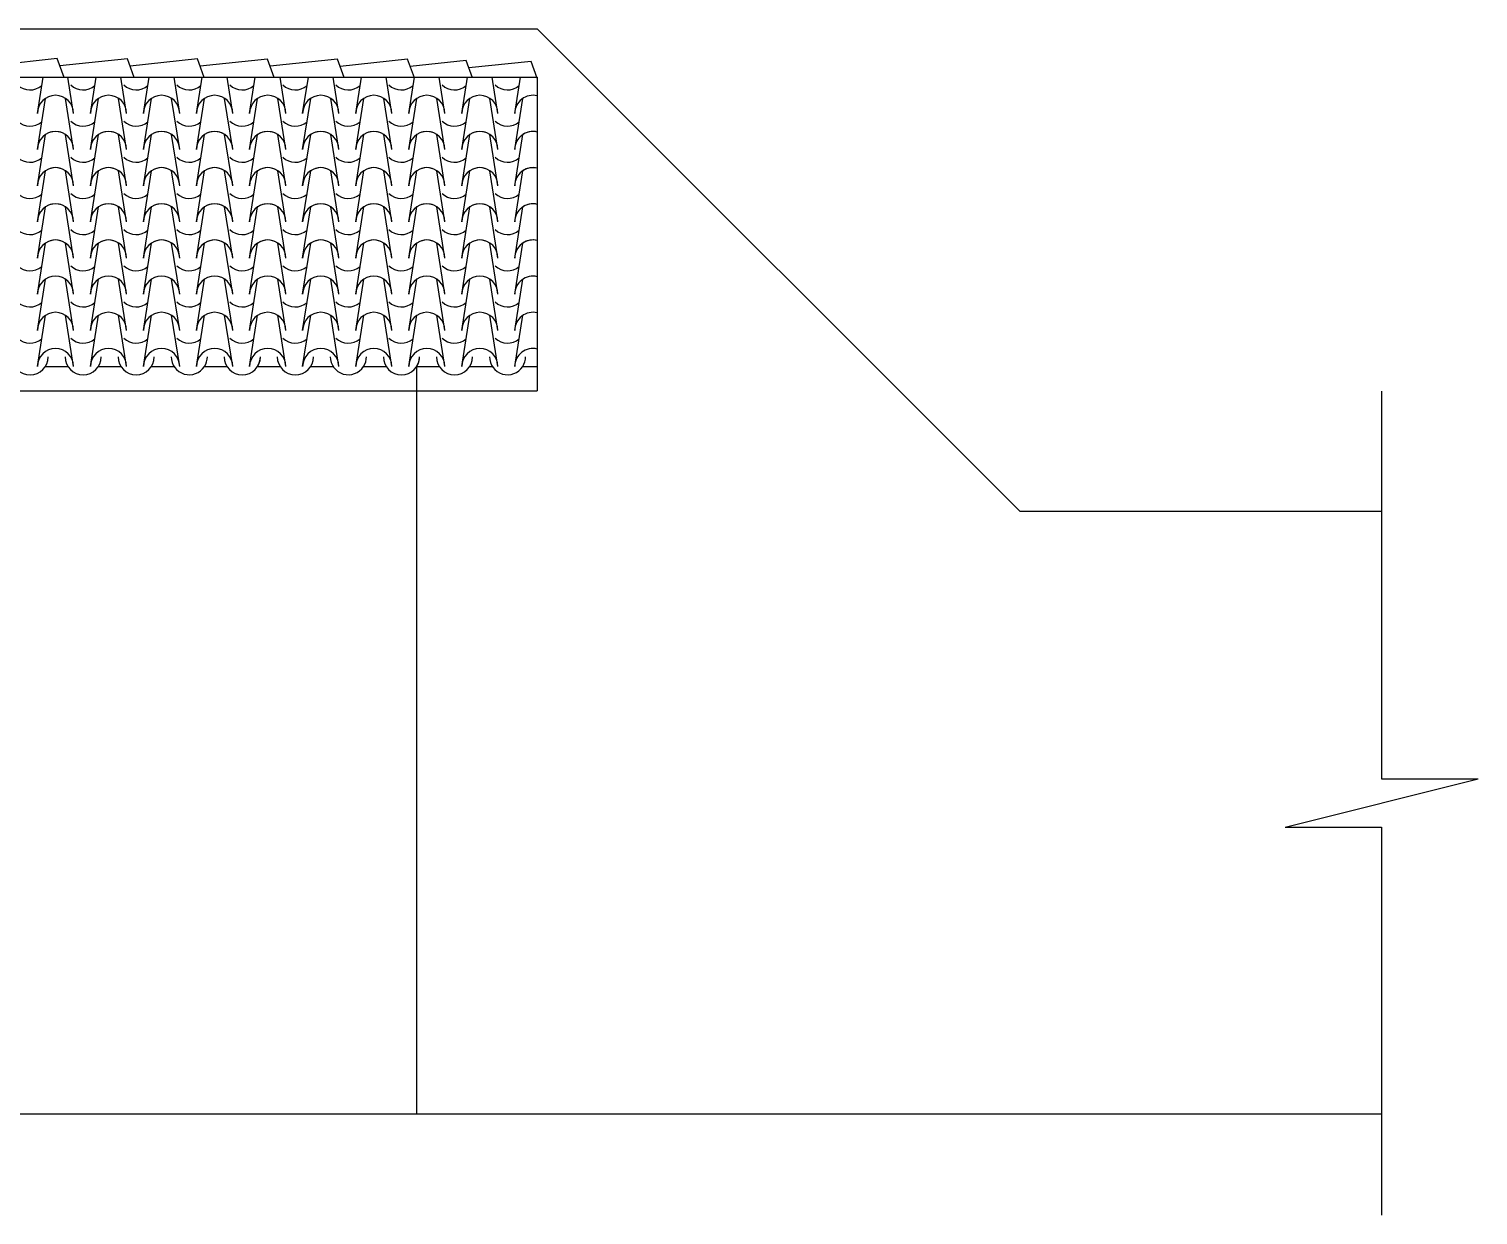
# Model space of a CAD drawing. Header units: millimetres. Extents: x 237 to 339, y 16 to 52.
# Drawn here: x 308.12 to 314.13, y 42.05 to 46.97 of the extents above; entities that cross this region are included whole.
import ezdxf

# ---------------------------------------------------------------- set-up
doc = ezdxf.new("R2010")
doc.units = ezdxf.units.MM
doc.header["$LTSCALE"] = 0.6
doc.header["$MEASUREMENT"] = 0
for name, color, linetype in [('0.1', 1, 'Continuous'), ('0.4', 4, 'Continuous'), ('AR-ALV-BXA', 1, 'Continuous'), ('COBERTURA', 32, 'Continuous')]:
    doc.layers.add(name, color=color, linetype=linetype)

msp = doc.modelspace()

# ---------------------------------------------------------------- linework, layer by layer
at = {"layer": '0.1'}
for p, q in [((313.7273, 45.4686), (313.7273, 43.8598)), ((313.3273, 43.6598), (314.1273, 43.8598)), ((313.7273, 43.8598), (314.1273, 43.8598)), ((313.3273, 43.6598), (313.7273, 43.6598)), ((313.7273, 43.6598), (313.7273, 42.051))]:
    msp.add_line(p, q, dxfattribs=at)
at = {"layer": '0.4', "lineweight": -3}
msp.add_line((286.9229, 42.4706), (313.7273, 42.4706), dxfattribs=at)
at = {"layer": 'AR-ALV-BXA', "lineweight": -3}
for p, q in [((302.8773, 46.9706), (310.2273, 46.9706)), ((310.2273, 46.9706), (312.2273, 44.9706)), ((302.8773, 46.7703), (310.2273, 46.7703)), ((310.2273, 46.7703), (310.2273, 45.4703)), ((308.1877, 45.5703), (308.2819, 45.5703)), ((308.4077, 45.5703), (308.5018, 45.5703)), ((308.6276, 45.5703), (308.7217, 45.5703)), ((308.8475, 45.5703), (308.9416, 45.5703)), ((309.0674, 45.5703), (309.1615, 45.5703)), ((309.2873, 45.5703), (309.3814, 45.5703)), ((309.2873, 45.5703), (309.3814, 45.5703)), ((309.5072, 45.5703), (309.6013, 45.5703)), ((309.5072, 45.5703), (309.6013, 45.5703)), ((309.7271, 45.5703), (309.8212, 45.5703)), ((309.7273, 45.5703), (309.7273, 42.4706)), ((309.947, 45.5703), (310.0412, 45.5703)), ((309.947, 45.5703), (310.0412, 45.5703)), ((310.1669, 45.5703), (310.2273, 45.5703)), ((310.1669, 45.5703), (310.2273, 45.5703)), ((302.8773, 45.4703), (310.2273, 45.4703)), ((312.2273, 44.9706), (313.7273, 44.9706))]:
    msp.add_line(p, q, dxfattribs=at)
at = {"layer": 'COBERTURA', "lineweight": -3}
for p, q in [((308.2377, 46.8475), (307.9583, 46.8178)), ((308.2661, 46.7698), (308.2377, 46.8475)), ((308.5281, 46.8469), (308.2487, 46.8172)), ((308.5563, 46.7698), (308.5281, 46.8469)), ((308.8185, 46.8464), (308.5392, 46.8167)), ((308.8466, 46.7698), (308.8185, 46.8464)), ((309.109, 46.8458), (308.8296, 46.8161)), ((309.1368, 46.7698), (309.109, 46.8458)), ((309.3994, 46.8453), (309.12, 46.8156)), ((309.4274, 46.7687), (309.3994, 46.8453)), ((309.6898, 46.8447), (309.4105, 46.815)), ((309.7179, 46.7681), (309.6898, 46.8447)), ((309.9321, 46.8391), (309.7009, 46.8145)), ((309.9583, 46.7676), (309.9321, 46.8391)), ((310.2019, 46.8363), (309.9432, 46.8088)), ((310.2273, 46.767), (310.2019, 46.8363)), ((308.1551, 46.6203), (308.1787, 46.7703)), ((308.2617, 46.7819), (308.2617, 46.7819)), ((308.3051, 46.6203), (308.2815, 46.7703)), ((308.3751, 46.6203), (308.3987, 46.7703)), ((308.5251, 46.6203), (308.5014, 46.7703)), ((308.5521, 46.7813), (308.5521, 46.7813)), ((308.595, 46.6203), (308.6186, 46.7703)), ((308.745, 46.6203), (308.7214, 46.7703)), ((308.8149, 46.6203), (308.8385, 46.7703)), ((308.8425, 46.7808), (308.8425, 46.7808)), ((308.9649, 46.6203), (308.9413, 46.7703)), ((309.0348, 46.6203), (309.0584, 46.7703)), ((309.0348, 46.6203), (309.0584, 46.7703)), ((309.133, 46.7802), (309.133, 46.7802)), ((309.1848, 46.6203), (309.1612, 46.7703)), ((309.2547, 46.6203), (309.2783, 46.7703)), ((309.4047, 46.6203), (309.3811, 46.7703)), ((309.4746, 46.6203), (309.4982, 46.7703)), ((309.6246, 46.6203), (309.601, 46.7703)), ((309.6945, 46.6203), (309.7181, 46.7703)), ((309.6945, 46.6203), (309.7181, 46.7703)), ((309.8445, 46.6203), (309.8209, 46.7703)), ((309.9144, 46.6203), (309.938, 46.7703)), ((310.0644, 46.6203), (310.0408, 46.7703)), ((310.1343, 46.6203), (310.158, 46.7703)), ((308.1551, 46.4703), (308.1886, 46.6828)), ((308.3051, 46.4703), (308.2717, 46.6828)), ((308.3751, 46.4703), (308.4085, 46.6828)), ((308.5251, 46.4703), (308.4916, 46.6828)), ((308.595, 46.4703), (308.6284, 46.6828)), ((308.745, 46.4703), (308.7115, 46.6828)), ((308.8149, 46.4703), (308.8483, 46.6828)), ((308.9649, 46.4703), (308.9314, 46.6828)), ((309.0348, 46.4703), (309.0682, 46.6828)), ((309.0348, 46.4703), (309.0682, 46.6828)), ((309.1848, 46.4703), (309.1514, 46.6828)), ((309.2547, 46.4703), (309.2881, 46.6828)), ((309.4047, 46.4703), (309.3713, 46.6828)), ((309.4746, 46.4703), (309.508, 46.6828)), ((309.6246, 46.4703), (309.5912, 46.6828)), ((309.6945, 46.4703), (309.728, 46.6828)), ((309.6945, 46.4703), (309.728, 46.6828)), ((309.8445, 46.4703), (309.8111, 46.6828)), ((309.9144, 46.4703), (309.9479, 46.6828)), ((310.0644, 46.4703), (310.031, 46.6828)), ((310.1343, 46.4703), (310.1678, 46.6828)), ((308.1551, 46.3203), (308.1886, 46.5328)), ((308.3051, 46.3203), (308.2717, 46.5328)), ((308.3751, 46.3203), (308.4085, 46.5328)), ((308.5251, 46.3203), (308.4916, 46.5328)), ((308.595, 46.3203), (308.6284, 46.5328)), ((308.745, 46.3203), (308.7115, 46.5328)), ((308.8149, 46.3203), (308.8483, 46.5328)), ((308.9649, 46.3203), (308.9314, 46.5328)), ((309.0348, 46.3203), (309.0682, 46.5328)), ((309.0348, 46.3203), (309.0682, 46.5328)), ((309.1848, 46.3203), (309.1514, 46.5328)), ((309.2547, 46.3203), (309.2881, 46.5328)), ((309.4047, 46.3203), (309.3713, 46.5328)), ((309.4746, 46.3203), (309.508, 46.5328)), ((309.6246, 46.3203), (309.5912, 46.5328)), ((309.6945, 46.3203), (309.728, 46.5328)), ((309.6945, 46.3203), (309.728, 46.5328)), ((309.8445, 46.3203), (309.8111, 46.5328)), ((309.9144, 46.3203), (309.9479, 46.5328)), ((310.0644, 46.3203), (310.031, 46.5328)), ((310.1343, 46.3203), (310.1678, 46.5328)), ((308.1551, 46.1703), (308.1886, 46.3828)), ((308.3051, 46.1703), (308.2717, 46.3828)), ((308.3751, 46.1703), (308.4085, 46.3828)), ((308.5251, 46.1703), (308.4916, 46.3828)), ((308.595, 46.1703), (308.6284, 46.3828)), ((308.745, 46.1703), (308.7115, 46.3828)), ((308.8149, 46.1703), (308.8483, 46.3828)), ((308.9649, 46.1703), (308.9314, 46.3828)), ((309.0348, 46.1703), (309.0682, 46.3828)), ((309.0348, 46.1703), (309.0682, 46.3828)), ((309.1848, 46.1703), (309.1514, 46.3828)), ((309.2547, 46.1703), (309.2881, 46.3828)), ((309.4047, 46.1703), (309.3713, 46.3828)), ((309.4746, 46.1703), (309.508, 46.3828)), ((309.6246, 46.1703), (309.5912, 46.3828)), ((309.6945, 46.1703), (309.728, 46.3828)), ((309.6945, 46.1703), (309.728, 46.3828)), ((309.8445, 46.1703), (309.8111, 46.3828)), ((309.9144, 46.1703), (309.9479, 46.3828)), ((310.0644, 46.1703), (310.031, 46.3828)), ((310.1343, 46.1703), (310.1678, 46.3828)), ((308.1551, 46.0203), (308.1886, 46.2328)), ((308.3051, 46.0203), (308.2717, 46.2328)), ((308.3751, 46.0203), (308.4085, 46.2328)), ((308.5251, 46.0203), (308.4916, 46.2328)), ((308.595, 46.0203), (308.6284, 46.2328)), ((308.745, 46.0203), (308.7115, 46.2328)), ((308.8149, 46.0203), (308.8483, 46.2328)), ((308.9649, 46.0203), (308.9314, 46.2328)), ((309.0348, 46.0203), (309.0682, 46.2328)), ((309.0348, 46.0203), (309.0682, 46.2328)), ((309.1848, 46.0203), (309.1514, 46.2328)), ((309.2547, 46.0203), (309.2881, 46.2328)), ((309.4047, 46.0203), (309.3713, 46.2328)), ((309.4746, 46.0203), (309.508, 46.2328)), ((309.6246, 46.0203), (309.5912, 46.2328)), ((309.6945, 46.0203), (309.728, 46.2328)), ((309.6945, 46.0203), (309.728, 46.2328)), ((309.8445, 46.0203), (309.8111, 46.2328)), ((309.9144, 46.0203), (309.9479, 46.2328)), ((310.0644, 46.0203), (310.031, 46.2328)), ((310.1343, 46.0203), (310.1678, 46.2328)), ((308.1551, 45.8703), (308.1886, 46.0828)), ((308.3051, 45.8703), (308.2717, 46.0828)), ((308.3751, 45.8703), (308.4085, 46.0828)), ((308.5251, 45.8703), (308.4916, 46.0828)), ((308.595, 45.8703), (308.6284, 46.0828)), ((308.745, 45.8703), (308.7115, 46.0828)), ((308.8149, 45.8703), (308.8483, 46.0828)), ((308.9649, 45.8703), (308.9314, 46.0828)), ((309.0348, 45.8703), (309.0682, 46.0828)), ((309.0348, 45.8703), (309.0682, 46.0828)), ((309.1848, 45.8703), (309.1514, 46.0828)), ((309.2547, 45.8703), (309.2881, 46.0828)), ((309.4047, 45.8703), (309.3713, 46.0828)), ((309.4746, 45.8703), (309.508, 46.0828)), ((309.6246, 45.8703), (309.5912, 46.0828)), ((309.6945, 45.8703), (309.728, 46.0828)), ((309.6945, 45.8703), (309.728, 46.0828)), ((309.8445, 45.8703), (309.8111, 46.0828)), ((309.9144, 45.8703), (309.9479, 46.0828)), ((310.0644, 45.8703), (310.031, 46.0828)), ((310.1343, 45.8703), (310.1678, 46.0828)), ((308.1551, 45.7203), (308.1886, 45.9328)), ((308.3051, 45.7203), (308.2717, 45.9328)), ((308.3751, 45.7203), (308.4085, 45.9328)), ((308.5251, 45.7203), (308.4916, 45.9328)), ((308.595, 45.7203), (308.6284, 45.9328)), ((308.745, 45.7203), (308.7115, 45.9328)), ((308.8149, 45.7203), (308.8483, 45.9328)), ((308.9649, 45.7203), (308.9314, 45.9328)), ((309.0348, 45.7203), (309.0682, 45.9328)), ((309.0348, 45.7203), (309.0682, 45.9328)), ((309.1848, 45.7203), (309.1514, 45.9328)), ((309.2547, 45.7203), (309.2881, 45.9328)), ((309.4047, 45.7203), (309.3713, 45.9328)), ((309.4746, 45.7203), (309.508, 45.9328)), ((309.6246, 45.7203), (309.5912, 45.9328)), ((309.6945, 45.7203), (309.728, 45.9328)), ((309.6945, 45.7203), (309.728, 45.9328)), ((309.8445, 45.7203), (309.8111, 45.9328)), ((309.9144, 45.7203), (309.9479, 45.9328)), ((310.0644, 45.7203), (310.031, 45.9328)), ((310.1343, 45.7203), (310.1678, 45.9328)), ((308.1551, 45.5703), (308.1886, 45.7828)), ((308.3051, 45.5703), (308.2717, 45.7828)), ((308.3751, 45.5703), (308.4085, 45.7828)), ((308.5251, 45.5703), (308.4916, 45.7828)), ((308.595, 45.5703), (308.6284, 45.7828)), ((308.745, 45.5703), (308.7115, 45.7828)), ((308.8149, 45.5703), (308.8483, 45.7828)), ((308.9649, 45.5703), (308.9314, 45.7828)), ((309.0348, 45.5703), (309.0682, 45.7828)), ((309.0348, 45.5703), (309.0682, 45.7828)), ((309.1848, 45.5703), (309.1514, 45.7828)), ((309.2547, 45.5703), (309.2881, 45.7828)), ((309.4047, 45.5703), (309.3713, 45.7828)), ((309.4746, 45.5703), (309.508, 45.7828)), ((309.6246, 45.5703), (309.5912, 45.7828)), ((309.6945, 45.5703), (309.728, 45.7828)), ((309.6945, 45.5703), (309.728, 45.7828)), ((309.8445, 45.5703), (309.8111, 45.7828)), ((309.9144, 45.5703), (309.9479, 45.7828)), ((310.0644, 45.5703), (310.031, 45.7828)), ((310.1343, 45.5703), (310.1678, 45.7828))]:
    msp.add_line(p, q, dxfattribs=at)
for centre, start, end in [((308.1248, 46.7928), 226.53687, 310.20813), ((308.3448, 46.7928), 226.53687, 310.20813), ((308.5647, 46.7928), 226.53687, 310.20813), ((308.7846, 46.7928), 226.53687, 310.20813), ((309.0045, 46.7928), 226.53687, 310.20813), ((309.2244, 46.7928), 226.53687, 310.20813), ((309.4443, 46.7928), 226.53687, 310.20813), ((309.6642, 46.7928), 226.53687, 310.20813), ((309.8841, 46.7928), 226.53687, 310.20813), ((310.1041, 46.7928), 226.53687, 310.20813), ((308.2301, 46.6203), 0, 180), ((308.4501, 46.6203), 0, 180), ((308.67, 46.6203), 0, 180), ((308.8899, 46.6203), 0, 180), ((309.1098, 46.6203), 0, 180), ((309.3297, 46.6203), 0, 180), ((309.5496, 46.6203), 0, 180), ((309.7695, 46.6203), 0, 180), ((309.9894, 46.6203), 0, 180), ((310.2093, 46.6203), 76.17038, 180), ((308.1248, 46.6428), 226.53687, 310.20813), ((308.3448, 46.6428), 226.53687, 310.20813), ((308.5647, 46.6428), 226.53687, 310.20813), ((308.7846, 46.6428), 226.53687, 310.20813), ((309.0045, 46.6428), 226.53687, 310.20813), ((309.2244, 46.6428), 226.53687, 310.20813), ((309.4443, 46.6428), 226.53687, 310.20813), ((309.6642, 46.6428), 226.53687, 310.20813), ((309.8841, 46.6428), 226.53687, 310.20813), ((310.1041, 46.6428), 226.53687, 310.20813), ((308.2301, 46.4703), 0, 180), ((308.2301, 46.4703), 56.34304, 123.65696), ((308.4501, 46.4703), 0, 180), ((308.4501, 46.4703), 56.34304, 123.65696), ((308.67, 46.4703), 0, 180), ((308.67, 46.4703), 56.34304, 123.65696), ((308.8899, 46.4703), 0, 180), ((308.8899, 46.4703), 56.34304, 123.65696), ((309.1098, 46.4703), 0, 180), ((309.1098, 46.4703), 56.34304, 123.65696), ((309.3297, 46.4703), 0, 180), ((309.3297, 46.4703), 56.34304, 123.65696), ((309.5496, 46.4703), 0, 180), ((309.5496, 46.4703), 56.34304, 123.65696), ((309.7695, 46.4703), 0, 180), ((309.7695, 46.4703), 56.34304, 123.65696), ((309.9894, 46.4703), 0, 180), ((309.9894, 46.4703), 56.34304, 123.65696), ((310.2093, 46.4703), 76.17038, 180), ((310.2093, 46.4703), 76.17038, 123.65696), ((308.1248, 46.4928), 226.53687, 310.20813), ((308.3448, 46.4928), 226.53687, 310.20813), ((308.5647, 46.4928), 226.53687, 310.20813), ((308.7846, 46.4928), 226.53687, 310.20813), ((309.0045, 46.4928), 226.53687, 310.20813), ((309.2244, 46.4928), 226.53687, 310.20813), ((309.4443, 46.4928), 226.53687, 310.20813), ((309.6642, 46.4928), 226.53687, 310.20813), ((309.8841, 46.4928), 226.53687, 310.20813), ((310.1041, 46.4928), 226.53687, 310.20813), ((308.2301, 46.3203), 0, 180), ((308.2301, 46.3203), 56.34304, 123.65696), ((308.4501, 46.3203), 0, 180), ((308.4501, 46.3203), 56.34304, 123.65696), ((308.67, 46.3203), 0, 180), ((308.67, 46.3203), 56.34304, 123.65696), ((308.8899, 46.3203), 0, 180), ((308.8899, 46.3203), 56.34304, 123.65696), ((309.1098, 46.3203), 0, 180), ((309.1098, 46.3203), 56.34304, 123.65696), ((309.3297, 46.3203), 0, 180), ((309.3297, 46.3203), 56.34304, 123.65696), ((309.5496, 46.3203), 0, 180), ((309.5496, 46.3203), 56.34304, 123.65696), ((309.7695, 46.3203), 0, 180), ((309.7695, 46.3203), 56.34304, 123.65696), ((309.9894, 46.3203), 0, 180), ((309.9894, 46.3203), 56.34304, 123.65696), ((310.2093, 46.3203), 76.17038, 180), ((310.2093, 46.3203), 76.17038, 123.65696), ((308.1248, 46.3428), 226.53687, 310.20813), ((308.3448, 46.3428), 226.53687, 310.20813), ((308.5647, 46.3428), 226.53687, 310.20813), ((308.7846, 46.3428), 226.53687, 310.20813), ((309.0045, 46.3428), 226.53687, 310.20813), ((309.2244, 46.3428), 226.53687, 310.20813), ((309.4443, 46.3428), 226.53687, 310.20813), ((309.6642, 46.3428), 226.53687, 310.20813), ((309.8841, 46.3428), 226.53687, 310.20813), ((310.1041, 46.3428), 226.53687, 310.20813), ((308.2301, 46.1703), 0, 180), ((308.2301, 46.1703), 56.34304, 123.65696), ((308.4501, 46.1703), 0, 180), ((308.4501, 46.1703), 56.34304, 123.65696), ((308.67, 46.1703), 0, 180), ((308.67, 46.1703), 56.34304, 123.65696), ((308.8899, 46.1703), 0, 180), ((308.8899, 46.1703), 56.34304, 123.65696), ((309.1098, 46.1703), 0, 180), ((309.1098, 46.1703), 56.34304, 123.65696), ((309.3297, 46.1703), 0, 180), ((309.3297, 46.1703), 56.34304, 123.65696), ((309.5496, 46.1703), 0, 180), ((309.5496, 46.1703), 56.34304, 123.65696), ((309.7695, 46.1703), 0, 180), ((309.7695, 46.1703), 56.34304, 123.65696), ((309.9894, 46.1703), 0, 180), ((309.9894, 46.1703), 56.34304, 123.65696), ((310.2093, 46.1703), 76.17038, 180), ((310.2093, 46.1703), 76.17038, 123.65696), ((308.1248, 46.1928), 226.53687, 310.20813), ((308.3448, 46.1928), 226.53687, 310.20813), ((308.5647, 46.1928), 226.53687, 310.20813), ((308.7846, 46.1928), 226.53687, 310.20813), ((309.0045, 46.1928), 226.53687, 310.20813), ((309.2244, 46.1928), 226.53687, 310.20813), ((309.4443, 46.1928), 226.53687, 310.20813), ((309.6642, 46.1928), 226.53687, 310.20813), ((309.8841, 46.1928), 226.53687, 310.20813), ((310.1041, 46.1928), 226.53687, 310.20813), ((308.2301, 46.0203), 0, 180), ((308.2301, 46.0203), 56.34304, 123.65696), ((308.4501, 46.0203), 0, 180), ((308.4501, 46.0203), 56.34304, 123.65696), ((308.67, 46.0203), 0, 180), ((308.67, 46.0203), 56.34304, 123.65696), ((308.8899, 46.0203), 0, 180), ((308.8899, 46.0203), 56.34304, 123.65696), ((309.1098, 46.0203), 0, 180), ((309.1098, 46.0203), 56.34304, 123.65696), ((309.3297, 46.0203), 0, 180), ((309.3297, 46.0203), 56.34304, 123.65696), ((309.5496, 46.0203), 0, 180), ((309.5496, 46.0203), 56.34304, 123.65696), ((309.7695, 46.0203), 0, 180), ((309.7695, 46.0203), 56.34304, 123.65696), ((309.9894, 46.0203), 0, 180), ((309.9894, 46.0203), 56.34304, 123.65696), ((310.2093, 46.0203), 76.17038, 180), ((310.2093, 46.0203), 76.17038, 123.65696), ((308.1248, 46.0428), 226.53687, 310.20813), ((308.3448, 46.0428), 226.53687, 310.20813), ((308.5647, 46.0428), 226.53687, 310.20813), ((308.7846, 46.0428), 226.53687, 310.20813), ((309.0045, 46.0428), 226.53687, 310.20813), ((309.2244, 46.0428), 226.53687, 310.20813), ((309.4443, 46.0428), 226.53687, 310.20813), ((309.6642, 46.0428), 226.53687, 310.20813), ((309.8841, 46.0428), 226.53687, 310.20813), ((310.1041, 46.0428), 226.53687, 310.20813), ((308.2301, 45.8703), 0, 180), ((308.4501, 45.8703), 0, 180), ((308.67, 45.8703), 0, 180), ((308.8899, 45.8703), 0, 180), ((309.1098, 45.8703), 0, 180), ((309.3297, 45.8703), 0, 180), ((309.5496, 45.8703), 0, 180), ((309.7695, 45.8703), 0, 180), ((309.9894, 45.8703), 0, 180), ((310.2093, 45.8703), 76.17038, 180), ((308.1248, 45.8928), 226.53687, 310.20813), ((308.3448, 45.8928), 226.53687, 310.20813), ((308.5647, 45.8928), 226.53687, 310.20813), ((308.7846, 45.8928), 226.53687, 310.20813), ((309.0045, 45.8928), 226.53687, 310.20813), ((309.2244, 45.8928), 226.53687, 310.20813), ((309.4443, 45.8928), 226.53687, 310.20813), ((309.6642, 45.8928), 226.53687, 310.20813), ((309.8841, 45.8928), 226.53687, 310.20813), ((310.1041, 45.8928), 226.53687, 310.20813), ((308.2301, 45.7203), 0, 180), ((308.4501, 45.7203), 0, 180), ((308.67, 45.7203), 0, 180), ((308.8899, 45.7203), 0, 180), ((309.1098, 45.7203), 0, 180), ((309.3297, 45.7203), 0, 180), ((309.5496, 45.7203), 0, 180), ((309.7695, 45.7203), 0, 180), ((309.9894, 45.7203), 0, 180), ((310.2093, 45.7203), 76.17038, 180), ((308.1248, 45.7428), 226.53687, 310.20813), ((308.3448, 45.7428), 226.53687, 310.20813), ((308.5647, 45.7428), 226.53687, 310.20813), ((308.7846, 45.7428), 226.53687, 310.20813), ((309.0045, 45.7428), 226.53687, 310.20813), ((309.2244, 45.7428), 226.53687, 310.20813), ((309.4443, 45.7428), 226.53687, 310.20813), ((309.6642, 45.7428), 226.53687, 310.20813), ((309.8841, 45.7428), 226.53687, 310.20813), ((310.1041, 45.7428), 226.53687, 310.20813), ((308.1248, 45.6112), 180, 0), ((308.2301, 45.5703), 0, 180), ((308.3448, 45.6112), 180, 0), ((308.4501, 45.5703), 0, 180), ((308.5647, 45.6112), 180, 0), ((308.67, 45.5703), 0, 180), ((308.7846, 45.6112), 180, 326.99752), ((308.8899, 45.5703), 0, 180), ((308.7846, 45.6112), 326.99752, 0), ((309.0045, 45.6112), 180, 0), ((309.1098, 45.5703), 0, 180), ((309.0045, 45.6112), 326.99752, 0), ((309.2244, 45.6112), 180, 0), ((309.3297, 45.5703), 0, 180), ((309.4443, 45.6112), 180, 326.99752), ((309.5496, 45.5703), 0, 180), ((309.4443, 45.6112), 326.99752, 0), ((309.6642, 45.6112), 180, 0), ((309.7695, 45.5703), 0, 180), ((309.6642, 45.6112), 326.99752, 0), ((309.8841, 45.6112), 180, 0), ((309.9894, 45.5703), 0, 180), ((310.1041, 45.6112), 180, 326.99752), ((310.2093, 45.5703), 76.17038, 180), ((310.1041, 45.6112), 326.99752, 0)]:
    msp.add_arc(centre, 0.075, start, end, dxfattribs=at)

doc.saveas('drawing.dxf')
